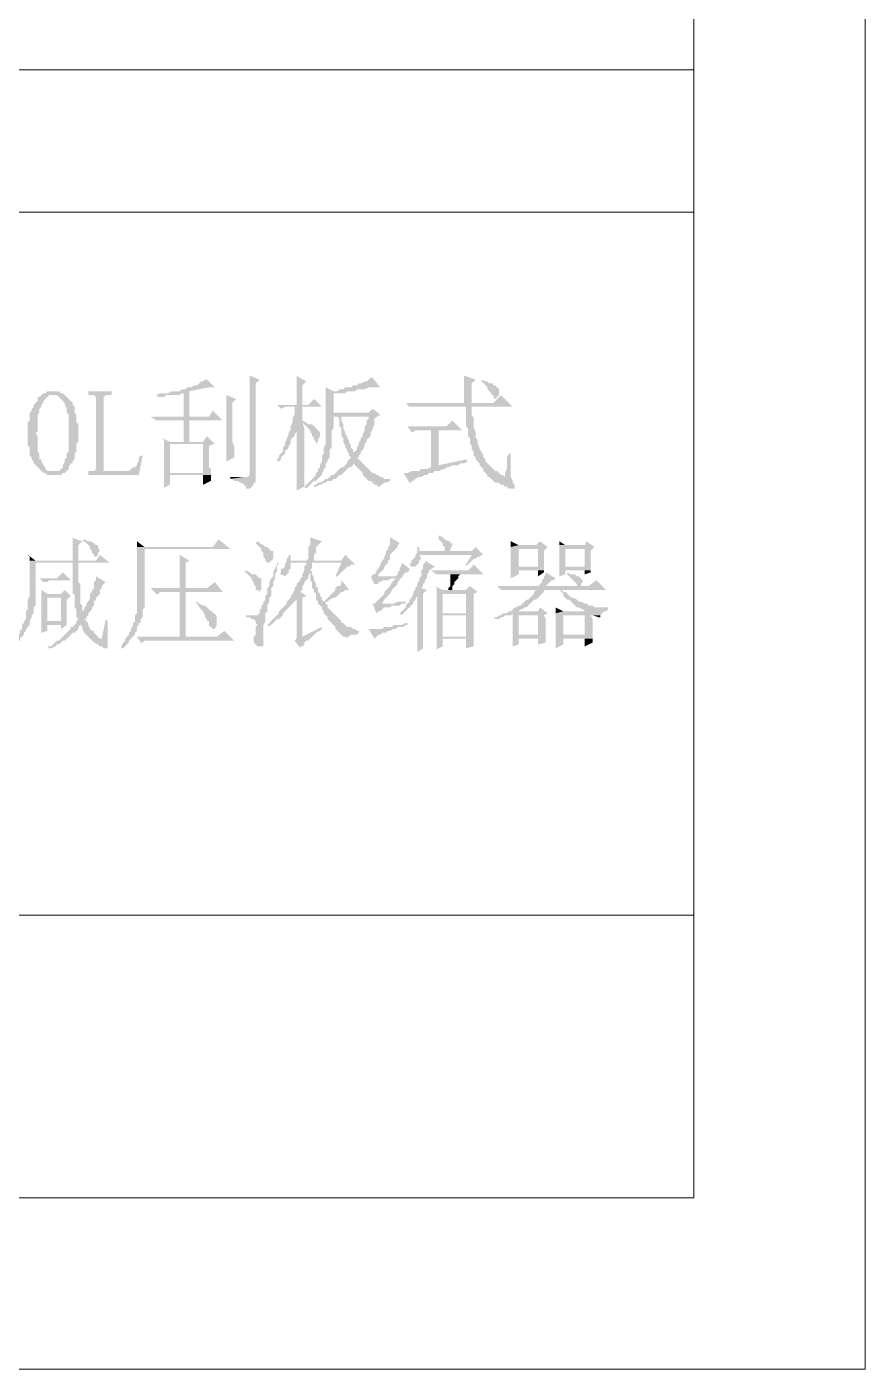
# Model space of a CAD drawing. Header units: millimetres. Extents: x 6 to 291, y 3 to 207.
# Drawn here: x 272.61 to 290.83, y 3.17 to 32.34 of the extents above; entities that cross this region are included whole.
import ezdxf

# ---------------------------------------------------------------- set-up
doc = ezdxf.new("R2010")
doc.units = ezdxf.units.MM

msp = doc.modelspace()

# ---------------------------------------------------------------- hatches: boundary and pattern name
h = msp.add_hatch(color=7)
h.dxf.hatch_style = 2
h.paths.add_polyline_path([(276.521277, 24.680333), (276.478944, 24.680333), (276.43661, 24.638), (276.394277, 24.638), (276.351944, 24.595667), (276.30961, 24.553333), (276.224944, 24.553333), (276.18261, 24.511), (276.097944, 24.511), (276.05561, 24.468667), (275.970944, 24.468667), (275.92861, 24.426333), (275.759277, 24.426333), (275.67461, 24.384), (275.589944, 24.384), (276.013277, 24.384), (276.013277, 23.876), (276.140277, 23.876), (276.140277, 24.426333), (276.56361, 24.511), (276.69061, 24.511)])
h = msp.add_hatch(color=7)
h.dxf.hatch_style = 2
h.paths.add_polyline_path([(277.45261, 24.765), (277.45261, 22.606), (277.410277, 22.563667), (277.32561, 22.563667), (277.029277, 22.521333), (277.07161, 22.521333), (277.113944, 22.479), (277.19861, 22.479), (277.240944, 22.436667), (277.283277, 22.436667), (277.32561, 22.394333), (277.367944, 22.352), (277.367944, 22.309667), (277.45261, 22.309667), (277.494944, 22.352), (277.537277, 22.394333), (277.537277, 22.436667), (277.57961, 22.436667), (277.57961, 24.595667), (277.664277, 24.680333)])
h = msp.add_hatch(color=7)
h.dxf.hatch_style = 2
h.paths.add_polyline_path([(278.46861, 24.765), (278.46861, 24.13), (278.59561, 24.13), (278.59561, 24.553333), (278.680277, 24.638)])
h = msp.add_hatch(color=7)
h.dxf.hatch_style = 2
h.paths.add_polyline_path([(279.10361, 24.511), (279.10361, 23.918333), (279.272944, 23.960667), (279.272944, 24.384), (279.526944, 24.384), (279.569277, 24.426333), (279.272944, 24.426333)])
h = msp.add_hatch(color=7)
h.dxf.hatch_style = 2
h.paths.add_polyline_path([(280.11961, 24.722667), (280.077277, 24.722667), (280.034944, 24.680333), (279.99261, 24.638), (279.950277, 24.638), (279.86561, 24.595667), (279.823277, 24.595667), (279.780944, 24.553333), (279.696277, 24.553333), (279.653944, 24.511), (279.526944, 24.511), (279.48461, 24.468667), (279.399944, 24.468667), (279.35761, 24.426333), (279.272944, 24.426333), (279.73861, 24.426333), (279.780944, 24.468667), (279.950277, 24.468667), (280.034944, 24.511), (280.288944, 24.511)])
h = msp.add_hatch(color=7)
h.dxf.hatch_style = 2
h.paths.add_polyline_path([(282.109277, 24.765), (282.109277, 24.172333), (282.27861, 24.172333), (282.27861, 24.595667), (282.363277, 24.680333)])
h = msp.add_hatch(color=7)
h.dxf.hatch_style = 2
h.paths.add_polyline_path([(282.490277, 24.680333), (282.490277, 24.638), (282.53261, 24.595667), (282.574944, 24.553333), (282.617277, 24.511), (282.617277, 24.468667), (282.65961, 24.426333), (282.701944, 24.384), (282.701944, 24.341667), (282.744277, 24.341667), (282.744277, 24.299333), (282.78661, 24.257), (282.828944, 24.299333), (282.871277, 24.341667), (282.871277, 24.426333), (282.871277, 24.468667), (282.828944, 24.511), (282.78661, 24.553333), (282.744277, 24.553333), (282.744277, 24.595667), (282.65961, 24.595667), (282.617277, 24.638), (282.574944, 24.638)])
h = msp.add_hatch(color=7)
h.dxf.hatch_style = 2
h.paths.add_polyline_path([(272.922944, 24.341667), (272.88061, 24.299333), (272.838277, 24.299333), (272.838277, 24.214667), (272.795944, 24.172333), (272.75361, 24.13), (272.75361, 24.087667), (272.711277, 24.045333), (272.711277, 24.003), (272.668944, 23.960667), (272.668944, 23.791333), (272.62661, 23.749), (272.62661, 23.241), (272.668944, 23.198667), (272.668944, 23.029333), (272.711277, 22.987), (272.711277, 22.944667), (272.75361, 22.902333), (272.75361, 22.86), (272.795944, 22.817667), (272.838277, 22.775333), (272.88061, 22.733), (272.922944, 22.690667), (272.965277, 22.648333), (273.00761, 22.648333), (273.049944, 22.606), (273.346277, 22.606), (273.38861, 22.648333), (273.430944, 22.648333), (273.176944, 22.690667), (273.049944, 22.690667), (273.00761, 22.733), (273.00761, 22.775333), (272.965277, 22.817667), (272.922944, 22.902333), (272.922944, 22.944667), (272.88061, 22.944667), (272.88061, 23.071667), (272.838277, 23.114), (272.838277, 23.452667), (272.795944, 23.537333), (272.838277, 23.537333), (272.838277, 23.918333), (272.88061, 23.960667), (272.88061, 24.045333), (272.922944, 24.087667), (272.922944, 24.13), (272.965277, 24.172333), (272.965277, 24.214667), (273.00761, 24.257), (273.049944, 24.299333), (273.092277, 24.341667), (273.176944, 24.341667)])
h = msp.add_hatch(color=7)
h.dxf.hatch_style = 2
h.paths.add_polyline_path([(273.176944, 24.426333), (273.049944, 24.426333), (273.00761, 24.384), (272.965277, 24.384), (272.922944, 24.341667), (273.26161, 24.341667), (273.303944, 24.299333), (273.346277, 24.257), (273.38861, 24.214667), (273.430944, 24.172333), (273.430944, 24.13), (273.473277, 24.045333), (273.473277, 23.960667), (273.51561, 23.918333), (273.51561, 23.114), (273.473277, 23.071667), (273.473277, 22.987), (273.430944, 22.944667), (273.430944, 22.902333), (273.38861, 22.817667), (273.38861, 22.775333), (273.346277, 22.733), (273.303944, 22.690667), (273.176944, 22.690667), (273.430944, 22.648333), (273.473277, 22.690667), (273.51561, 22.733), (273.51561, 22.775333), (273.557944, 22.86), (273.600277, 22.86), (273.600277, 22.902333), (273.64261, 22.944667), (273.64261, 23.071667), (273.684944, 23.114), (273.684944, 23.283333), (273.727277, 23.325667), (273.727277, 23.537333), (273.727277, 23.706667), (273.684944, 23.749), (273.684944, 23.918333), (273.64261, 23.960667), (273.64261, 24.087667), (273.600277, 24.13), (273.600277, 24.172333), (273.557944, 24.214667), (273.51561, 24.257), (273.473277, 24.299333), (273.430944, 24.341667), (273.38861, 24.384), (273.346277, 24.384), (273.303944, 24.426333), (273.219277, 24.426333)])
h = msp.add_hatch(color=7)
h.dxf.hatch_style = 2
h.paths.add_polyline_path([(274.446944, 24.426333), (273.938944, 24.426333), (273.938944, 24.341667), (274.065944, 24.341667), (274.108277, 24.299333), (274.108277, 22.733), (274.065944, 22.690667), (274.02361, 22.690667), (274.362277, 22.690667), (274.27761, 22.690667), (274.27761, 24.299333), (274.319944, 24.341667), (274.446944, 24.341667)])
h = msp.add_hatch(color=7)
h.dxf.hatch_style = 2
h.paths.add_polyline_path([(275.589944, 24.384), (275.505277, 24.384), (275.42061, 24.341667), (275.462944, 24.299333), (275.589944, 24.299333), (275.632277, 24.341667), (275.92861, 24.341667), (275.970944, 24.384), (276.013277, 24.384)])
h = msp.add_hatch(color=7)
h.dxf.hatch_style = 2
h.paths.add_polyline_path([(276.94461, 24.341667), (276.94461, 23.622), (276.94461, 22.902333), (277.113944, 22.987), (277.113944, 23.241), (277.07161, 23.325667), (277.07161, 24.172333), (277.156277, 24.257)])
h = msp.add_hatch(color=7)
h.dxf.hatch_style = 2
h.paths.add_polyline_path([(278.84961, 24.257), (278.72261, 24.13), (278.045277, 24.13), (278.129944, 24.045333), (278.21461, 24.087667), (279.018944, 24.087667)])
h = msp.add_hatch(color=7)
h.dxf.hatch_style = 2
h.paths.add_polyline_path([(282.91361, 24.341667), (282.744277, 24.172333), (280.839277, 24.172333), (280.923944, 24.087667), (283.16761, 24.087667)])
h = msp.add_hatch(color=7)
h.dxf.hatch_style = 2
h.paths.add_polyline_path([(276.648277, 24.003), (276.56361, 23.876), (275.29361, 23.876), (275.42061, 23.791333), (276.859944, 23.791333)])
h = msp.add_hatch(color=7)
h.dxf.hatch_style = 2
h.paths.add_polyline_path([(278.59561, 24.087667), (278.426277, 24.087667), (278.426277, 23.918333), (278.383944, 23.833667), (278.383944, 23.749), (278.59561, 23.749), (278.637944, 23.706667), (278.680277, 23.664333), (278.72261, 23.622), (278.764944, 23.579667), (278.764944, 23.537333), (278.807277, 23.495), (278.807277, 23.452667), (278.84961, 23.410333), (278.84961, 23.368), (278.891944, 23.325667), (278.891944, 23.283333), (278.934277, 23.325667), (278.934277, 23.368), (278.97661, 23.452667), (278.97661, 23.537333), (278.934277, 23.579667), (278.891944, 23.622), (278.84961, 23.664333), (278.807277, 23.706667), (278.72261, 23.706667), (278.680277, 23.749), (278.59561, 23.791333)])
h = msp.add_hatch(color=7)
h.dxf.hatch_style = 2
h.paths.add_polyline_path([(280.11961, 24.045333), (280.034944, 23.960667), (279.272944, 23.960667), (279.10361, 23.918333), (279.10361, 23.283333), (279.061277, 23.198667), (279.061277, 23.071667), (279.018944, 23.029333), (279.018944, 22.902333), (278.97661, 22.817667), (278.97661, 22.775333), (278.934277, 22.733), (278.934277, 22.690667), (278.891944, 22.648333), (278.891944, 22.606), (278.84961, 22.563667), (278.807277, 22.521333), (278.764944, 22.479), (278.72261, 22.436667), (278.680277, 22.394333), (278.637944, 22.352), (278.680277, 22.309667), (278.72261, 22.352), (278.764944, 22.394333), (278.807277, 22.436667), (278.84961, 22.479), (278.891944, 22.479), (278.934277, 22.521333), (278.97661, 22.563667), (279.018944, 22.606), (279.018944, 22.648333), (279.061277, 22.690667), (279.061277, 22.733), (279.10361, 22.775333), (279.10361, 22.86), (279.145944, 22.902333), (279.145944, 22.944667), (279.188277, 22.987), (279.188277, 23.156333), (279.23061, 23.198667), (279.23061, 23.325667), (279.23061, 23.579667), (279.272944, 23.622), (279.272944, 23.876), (280.034944, 23.876), (280.288944, 23.918333)])
h = msp.add_hatch(color=7)
h.dxf.hatch_style = 2
h.paths.add_polyline_path([(282.27861, 24.087667), (282.109277, 24.087667), (282.15161, 24.087667), (282.15161, 23.664333), (282.193944, 23.622), (282.193944, 23.452667), (282.236277, 23.410333), (282.236277, 23.283333), (282.27861, 23.241), (282.27861, 23.156333), (282.320944, 23.114), (282.320944, 23.029333), (282.363277, 22.987), (282.363277, 22.944667), (282.40561, 22.902333), (282.447944, 22.86), (282.447944, 22.817667), (282.490277, 22.775333), (282.53261, 22.733), (282.53261, 22.690667), (282.574944, 22.648333), (282.617277, 22.606), (282.617277, 22.563667), (282.65961, 22.563667), (282.701944, 22.521333), (282.744277, 22.479), (282.78661, 22.436667), (282.871277, 22.436667), (282.91361, 22.394333), (282.955944, 22.394333), (282.998277, 22.352), (283.04061, 22.352), (283.082944, 22.309667), (283.209944, 22.309667), (283.209944, 22.394333), (283.16761, 22.436667), (283.16761, 22.479), (283.125277, 22.563667), (282.998277, 22.563667), (282.955944, 22.606), (282.91361, 22.606), (282.871277, 22.648333), (282.828944, 22.690667), (282.78661, 22.690667), (282.744277, 22.733), (282.701944, 22.775333), (282.65961, 22.817667), (282.617277, 22.86), (282.574944, 22.902333), (282.574944, 22.944667), (282.53261, 22.987), (282.53261, 23.029333), (282.490277, 23.114), (282.447944, 23.156333), (282.447944, 23.198667), (282.40561, 23.283333), (282.40561, 23.368), (282.363277, 23.410333), (282.363277, 23.537333), (282.320944, 23.622), (282.320944, 23.833667), (282.27861, 23.918333), (282.27861, 24.045333)])
h = msp.add_hatch(color=7)
h.dxf.hatch_style = 2
h.paths.add_polyline_path([(276.140277, 23.791333), (276.013277, 23.791333), (276.013277, 23.325667), (275.716944, 23.325667), (276.140277, 23.325667)])
h = msp.add_hatch(color=7)
h.dxf.hatch_style = 2
h.paths.add_polyline_path([(278.383944, 23.749), (278.34161, 23.664333), (278.34161, 23.622), (278.46861, 23.622), (278.46861, 22.267333), (278.637944, 22.352), (278.637944, 22.394333), (278.637944, 22.436667), (278.637944, 23.622), (278.59561, 23.749)])
h = msp.add_hatch(color=7)
h.dxf.hatch_style = 2
h.paths.add_polyline_path([(280.288944, 23.918333), (280.034944, 23.876), (280.034944, 23.833667), (279.99261, 23.791333), (279.99261, 23.706667), (279.950277, 23.664333), (279.950277, 23.579667), (279.907944, 23.495), (279.907944, 23.452667), (279.86561, 23.410333), (279.86561, 23.368), (279.823277, 23.325667), (279.823277, 23.283333), (279.780944, 23.198667), (279.780944, 23.156333), (279.73861, 23.114), (279.61161, 23.071667), (279.61161, 23.029333), (279.653944, 22.987), (279.61161, 22.944667), (279.569277, 22.902333), (279.569277, 22.86), (279.526944, 22.817667), (279.48461, 22.775333), (279.442277, 22.775333), (279.399944, 22.733), (279.35761, 22.690667), (279.315277, 22.648333), (279.272944, 22.606), (279.23061, 22.606), (279.188277, 22.563667), (279.145944, 22.521333), (279.10361, 22.521333), (279.061277, 22.479), (278.97661, 22.436667), (278.934277, 22.436667), (278.891944, 22.394333), (278.84961, 22.394333), (278.84961, 22.352), (278.891944, 22.352), (278.97661, 22.394333), (279.018944, 22.394333), (279.061277, 22.436667), (279.10361, 22.436667), (279.145944, 22.479), (279.23061, 22.479), (279.272944, 22.521333), (279.315277, 22.521333), (279.35761, 22.563667), (279.399944, 22.606), (279.442277, 22.606), (279.48461, 22.648333), (279.526944, 22.690667), (279.569277, 22.733), (279.61161, 22.775333), (279.653944, 22.775333), (279.696277, 22.817667), (279.696277, 22.86), (279.86561, 22.902333), (279.823277, 22.944667), (279.780944, 22.987), (279.823277, 22.987), (279.823277, 23.029333), (279.86561, 23.071667), (279.86561, 23.114), (279.907944, 23.156333), (279.950277, 23.241), (279.950277, 23.283333), (279.99261, 23.325667), (279.99261, 23.368), (280.034944, 23.410333), (280.077277, 23.452667), (280.077277, 23.537333), (280.11961, 23.579667), (280.11961, 23.622), (280.161944, 23.706667), (280.161944, 23.833667)])
h = msp.add_hatch(color=7)
h.dxf.hatch_style = 2
h.paths.add_polyline_path([(279.442277, 23.876), (279.35761, 23.876), (279.399944, 23.833667), (279.399944, 23.664333), (279.442277, 23.622), (279.442277, 23.452667), (279.48461, 23.410333), (279.48461, 23.325667), (279.526944, 23.241), (279.526944, 23.198667), (279.569277, 23.156333), (279.569277, 23.114), (279.61161, 23.071667), (279.73861, 23.114), (279.696277, 23.114), (279.696277, 23.156333), (279.653944, 23.198667), (279.653944, 23.241), (279.61161, 23.325667), (279.61161, 23.368), (279.569277, 23.410333), (279.569277, 23.452667), (279.526944, 23.495), (279.526944, 23.537333), (279.48461, 23.622), (279.48461, 23.706667), (279.442277, 23.791333), (279.442277, 23.833667)])
h = msp.add_hatch(color=7)
h.dxf.hatch_style = 2
h.paths.add_polyline_path([(281.855277, 23.791333), (281.728277, 23.664333), (280.88161, 23.664333), (280.966277, 23.537333), (281.00861, 23.537333), (281.050944, 23.579667), (282.066944, 23.579667)])
h = msp.add_hatch(color=7)
h.dxf.hatch_style = 2
h.paths.add_polyline_path([(275.54761, 23.410333), (275.589944, 23.368), (275.589944, 23.283333), (276.140277, 23.325667), (275.716944, 23.325667)])
h = msp.add_hatch(color=7)
h.dxf.hatch_style = 2
h.paths.add_polyline_path([(276.521277, 23.452667), (276.43661, 23.325667), (276.140277, 23.325667), (275.589944, 23.283333), (275.589944, 22.86), (275.589944, 22.648333), (275.716944, 22.648333), (275.716944, 23.283333), (276.69061, 23.283333)])
h = msp.add_hatch(color=7)
h.dxf.hatch_style = 2
h.paths.add_polyline_path([(278.34161, 23.622), (278.34161, 23.579667), (278.299277, 23.537333), (278.299277, 23.495), (278.256944, 23.410333), (278.256944, 23.368), (278.21461, 23.325667), (278.21461, 23.241), (278.172277, 23.198667), (278.172277, 23.114), (278.129944, 23.071667), (278.08761, 23.029333), (278.08761, 22.987), (278.045277, 22.944667), (278.045277, 22.902333), (278.08761, 22.902333), (278.129944, 22.944667), (278.129944, 22.987), (278.172277, 23.029333), (278.21461, 23.071667), (278.21461, 23.114), (278.256944, 23.156333), (278.299277, 23.198667), (278.299277, 23.241), (278.34161, 23.283333), (278.34161, 23.368), (278.383944, 23.410333), (278.426277, 23.452667), (278.426277, 23.495), (278.46861, 23.537333), (278.46861, 23.622)])
h = msp.add_hatch(color=7)
h.dxf.hatch_style = 2
h.paths.add_polyline_path([(281.558944, 23.579667), (281.38961, 23.579667), (281.38961, 22.775333), (281.304944, 22.733), (281.177944, 22.733), (281.13561, 22.690667), (280.966277, 22.690667), (280.88161, 22.648333), (280.796944, 22.648333), (280.923944, 22.436667), (280.966277, 22.436667), (280.966277, 22.479), (281.00861, 22.479), (281.050944, 22.521333), (281.13561, 22.563667), (281.177944, 22.563667), (281.26261, 22.606), (281.304944, 22.606), (281.347277, 22.648333), (281.431944, 22.648333), (281.474277, 22.690667), (281.558944, 22.690667), (281.64361, 22.733), (281.685944, 22.733), (281.728277, 22.775333), (281.77061, 22.775333), (281.855277, 22.817667), (281.558944, 22.817667)])
h = msp.add_hatch(color=7)
h.dxf.hatch_style = 2
h.paths.add_polyline_path([(276.69061, 23.283333), (276.43661, 23.283333), (276.43661, 22.648333), (275.589944, 22.648333), (275.589944, 22.352), (275.54761, 22.309667), (275.716944, 22.394333), (275.716944, 22.606), (276.605944, 22.606), (276.605944, 22.733), (276.56361, 22.775333), (276.56361, 23.241)])
h = msp.add_hatch(color=7)
h.dxf.hatch_style = 2
h.paths.add_polyline_path([(283.125277, 23.071667), (283.082944, 23.071667), (283.04061, 22.987), (283.04061, 22.733), (282.998277, 22.648333), (282.998277, 22.563667), (283.125277, 22.563667), (283.125277, 22.987)])
h = msp.add_hatch(color=7)
h.dxf.hatch_style = 2
h.paths.add_polyline_path([(275.081944, 23.029333), (275.03961, 22.987), (275.03961, 22.902333), (274.997277, 22.86), (274.997277, 22.817667), (274.954944, 22.775333), (274.91261, 22.775333), (274.870277, 22.733), (274.827944, 22.690667), (273.938944, 22.690667), (273.938944, 22.606), (275.03961, 22.606), (275.124277, 23.029333)])
h = msp.add_hatch(color=7)
h.dxf.hatch_style = 2
h.paths.add_polyline_path([(279.86561, 22.902333), (279.696277, 22.86), (279.73861, 22.817667), (279.780944, 22.775333), (279.823277, 22.733), (279.86561, 22.690667), (279.907944, 22.648333), (279.907944, 22.606), (279.950277, 22.563667), (279.99261, 22.521333), (280.034944, 22.479), (280.077277, 22.479), (280.11961, 22.436667), (280.161944, 22.394333), (280.204277, 22.394333), (280.24661, 22.352), (280.288944, 22.352), (280.288944, 22.394333), (280.331277, 22.394333), (280.37361, 22.436667), (280.415944, 22.436667), (280.50061, 22.479), (280.50061, 22.521333), (280.37361, 22.521333), (280.331277, 22.563667), (280.288944, 22.563667), (280.24661, 22.606), (280.204277, 22.606), (280.161944, 22.648333), (280.11961, 22.648333), (280.077277, 22.690667), (280.034944, 22.733), (279.99261, 22.775333), (279.950277, 22.817667), (279.907944, 22.86)])
h = msp.add_hatch(color=7)
h.dxf.hatch_style = 2
h.paths.add_polyline_path([(282.15161, 22.944667), (281.558944, 22.817667), (281.982277, 22.817667), (282.02461, 22.86), (282.109277, 22.86), (282.193944, 22.902333)])
h = msp.add_hatch(color=7)
h.dxf.hatch_style = 2
h.paths.add_polyline_path([(276.605944, 22.606), (276.43661, 22.606), (276.43661, 22.394333), (276.605944, 22.479), (276.605944, 22.563667)])
h = msp.add_hatch(color=7)
h.dxf.hatch_style = 2
h.paths.add_polyline_path([(277.029277, 22.563667), (277.029277, 22.521333), (277.32561, 22.563667), (277.156277, 22.563667)])
h = msp.add_hatch(color=7)
h.dxf.hatch_style = 2
h.paths.add_polyline_path([(273.557944, 21.251333), (273.600277, 21.251333), (273.600277, 20.743333), (273.727277, 20.743333), (273.727277, 21.082), (273.811944, 21.166667)])
h = msp.add_hatch(color=7)
h.dxf.hatch_style = 2
h.paths.add_polyline_path([(273.854277, 21.209), (273.811944, 21.166667), (273.854277, 21.166667), (273.89661, 21.124333), (273.938944, 21.082), (273.981277, 21.039667), (273.981277, 20.997333), (274.02361, 20.955), (274.02361, 20.912667), (274.065944, 20.870333), (274.065944, 20.828), (274.108277, 20.828), (274.15061, 20.870333), (274.15061, 20.912667), (274.192944, 20.955), (274.15061, 21.039667), (274.15061, 21.082), (274.108277, 21.082), (274.065944, 21.124333), (273.981277, 21.166667), (273.938944, 21.166667)])
h = msp.add_hatch(color=7)
h.dxf.hatch_style = 2
h.paths.add_polyline_path([(276.775277, 21.209), (276.648277, 21.039667), (274.997277, 21.039667), (274.997277, 19.600333), (274.954944, 19.558), (274.954944, 19.431), (274.91261, 19.388667), (274.91261, 19.346333), (274.870277, 19.261667), (274.870277, 19.219333), (274.827944, 19.177), (274.827944, 19.134667), (274.78561, 19.092333), (274.743277, 19.05), (274.743277, 19.007667), (274.700944, 18.965333), (274.65861, 18.880667), (274.65861, 18.838333), (274.700944, 18.838333), (274.743277, 18.880667), (274.78561, 18.923), (274.827944, 18.965333), (274.827944, 19.007667), (274.870277, 19.05), (274.91261, 19.092333), (274.954944, 19.134667), (274.954944, 19.177), (274.997277, 19.219333), (274.997277, 19.304), (275.03961, 19.346333), (275.03961, 19.388667), (275.081944, 19.388667), (275.081944, 19.473333), (275.124277, 19.515667), (275.124277, 19.685), (275.16661, 19.727333), (275.16661, 20.997333), (277.029277, 20.997333)])
h = msp.add_hatch(color=7)
h.dxf.hatch_style = 2
h.paths.add_polyline_path([(274.997277, 21.166667), (274.997277, 21.039667), (275.16661, 21.039667)])
h = msp.add_hatch(color=7)
h.dxf.hatch_style = 2
h.paths.add_polyline_path([(277.621944, 21.166667), (277.57961, 21.124333), (277.621944, 21.082), (277.664277, 21.039667), (277.70661, 20.997333), (277.70661, 20.955), (277.748944, 20.912667), (277.748944, 20.828), (277.791277, 20.785667), (277.791277, 20.743333), (277.83361, 20.701), (277.875944, 20.701), (277.918277, 20.743333), (277.96061, 20.785667), (277.96061, 20.955), (277.918277, 20.955), (277.875944, 20.997333), (277.83361, 21.039667), (277.791277, 21.039667), (277.748944, 21.082), (277.664277, 21.124333)])
h = msp.add_hatch(color=7)
h.dxf.hatch_style = 2
h.paths.add_polyline_path([(278.764944, 21.251333), (278.764944, 21.082), (278.72261, 21.039667), (278.72261, 20.785667), (278.680277, 20.743333), (278.34161, 20.743333), (278.84961, 20.743333), (278.84961, 20.870333), (278.891944, 20.912667), (278.891944, 21.039667), (278.934277, 21.082), (279.018944, 21.166667)])
h = msp.add_hatch(color=7)
h.dxf.hatch_style = 2
h.paths.add_polyline_path([(280.50061, 21.251333), (280.50061, 21.082), (280.458277, 21.039667), (280.458277, 20.997333), (280.415944, 20.955), (280.415944, 20.912667), (280.37361, 20.828), (280.37361, 20.785667), (280.331277, 20.743333), (280.288944, 20.658667), (280.24661, 20.574), (280.204277, 20.531667), (280.204277, 20.489333), (280.161944, 20.447), (280.11961, 20.447), (280.11961, 20.404667), (280.077277, 20.404667), (280.161944, 20.235333), (280.24661, 20.235333), (280.24661, 20.277667), (280.288944, 20.277667), (280.331277, 20.32), (280.458277, 20.32), (280.542944, 20.362333), (280.75461, 20.362333), (280.24661, 20.404667), (280.24661, 20.447), (280.288944, 20.489333), (280.331277, 20.531667), (280.37361, 20.574), (280.37361, 20.616333), (280.415944, 20.658667), (280.458277, 20.701), (280.458277, 20.743333), (280.50061, 20.785667), (280.50061, 20.870333), (280.542944, 20.912667), (280.585277, 20.955), (280.62761, 20.997333), (280.669944, 21.039667), (280.669944, 21.082), (280.712277, 21.124333)])
h = msp.add_hatch(color=7)
h.dxf.hatch_style = 2
h.paths.add_polyline_path([(282.363277, 21.039667), (282.27861, 20.955), (281.77061, 20.955), (281.093277, 20.912667), (282.27861, 20.870333), (282.15161, 20.658667), (282.15161, 20.616333), (282.193944, 20.658667), (282.236277, 20.701), (282.27861, 20.743333), (282.320944, 20.785667), (282.363277, 20.785667), (282.40561, 20.828), (282.447944, 20.828), (282.490277, 20.870333), (282.53261, 20.870333)])
h = msp.add_hatch(color=7)
h.dxf.hatch_style = 2
h.paths.add_polyline_path([(281.13561, 21.039667), (281.093277, 21.039667), (281.093277, 20.912667), (281.77061, 20.955), (281.13561, 20.955)])
h = msp.add_hatch(color=7)
h.dxf.hatch_style = 2
h.paths.add_polyline_path([(281.558944, 21.293667), (281.558944, 21.209), (281.601277, 21.166667), (281.64361, 21.124333), (281.64361, 21.082), (281.685944, 21.039667), (281.685944, 20.955), (281.13561, 20.955), (281.812944, 20.955), (281.812944, 20.997333), (281.855277, 21.082), (281.855277, 21.124333), (281.812944, 21.124333), (281.812944, 21.166667), (281.77061, 21.166667), (281.685944, 21.209), (281.64361, 21.251333)])
h = msp.add_hatch(color=7)
h.dxf.hatch_style = 2
h.paths.add_polyline_path([(283.760277, 21.166667), (283.67561, 21.082), (283.29461, 21.082), (283.125277, 21.039667), (283.125277, 20.362333), (283.29461, 20.447), (283.29461, 20.531667), (283.844944, 20.531667), (283.844944, 20.574), (283.29461, 20.616333), (283.29461, 20.997333), (283.717944, 20.997333), (283.92961, 21.039667)])
h = msp.add_hatch(color=7)
h.dxf.hatch_style = 2
h.paths.add_polyline_path([(283.125277, 21.166667), (283.125277, 21.039667), (283.29461, 21.082)])
h = msp.add_hatch(color=7)
h.dxf.hatch_style = 2
h.paths.add_polyline_path([(283.92961, 21.039667), (283.717944, 20.997333), (283.717944, 20.616333), (283.29461, 20.616333), (283.844944, 20.574), (283.844944, 20.955)])
h = msp.add_hatch(color=7)
h.dxf.hatch_style = 2
h.paths.add_polyline_path([(284.776277, 21.166667), (284.733944, 21.082), (284.18361, 21.082), (284.18361, 20.997333), (284.733944, 20.997333), (284.733944, 20.616333), (284.31061, 20.616333), (284.860944, 20.574), (284.860944, 20.955), (284.94561, 21.039667)])
h = msp.add_hatch(color=7)
h.dxf.hatch_style = 2
h.paths.add_polyline_path([(284.18361, 21.166667), (284.18361, 21.082), (284.31061, 21.082)])
h = msp.add_hatch(color=7)
h.dxf.hatch_style = 2
h.paths.add_polyline_path([(274.192944, 20.870333), (274.108277, 20.743333), (272.668944, 20.743333), (272.668944, 19.981333), (272.62661, 19.896667), (272.62661, 19.685), (272.584277, 19.642667), (272.584277, 19.473333), (272.541944, 19.431), (272.541944, 19.388667), (272.49961, 19.346333), (272.49961, 19.261667), (272.457277, 19.219333), (272.457277, 19.177), (272.414944, 19.134667), (272.37261, 19.092333), (272.37261, 19.05), (272.330277, 19.007667), (272.287944, 18.965333), (272.24561, 18.923), (272.24561, 18.880667), (272.203277, 18.838333), (272.203277, 18.796), (272.24561, 18.796), (272.287944, 18.838333), (272.330277, 18.880667), (272.37261, 18.923), (272.414944, 18.965333), (272.457277, 19.007667), (272.457277, 19.05), (272.49961, 19.092333), (272.541944, 19.134667), (272.541944, 19.177), (272.584277, 19.219333), (272.584277, 19.261667), (272.62661, 19.304), (272.668944, 19.346333), (272.668944, 19.431), (272.711277, 19.515667), (272.711277, 19.558), (272.75361, 19.600333), (272.75361, 19.727333), (272.795944, 19.769667), (272.795944, 20.701), (274.40461, 20.701)])
h = msp.add_hatch(color=7)
h.dxf.hatch_style = 2
h.paths.add_polyline_path([(272.62661, 20.870333), (272.668944, 20.828), (272.668944, 20.743333), (272.795944, 20.743333)])
h = msp.add_hatch(color=7)
h.dxf.hatch_style = 2
h.paths.add_polyline_path([(275.92861, 20.870333), (275.92861, 20.150667), (276.05561, 20.150667), (276.05561, 20.701), (276.140277, 20.743333)])
h = msp.add_hatch(color=7)
h.dxf.hatch_style = 2
h.paths.add_polyline_path([(278.256944, 20.743333), (278.21461, 20.658667), (278.21461, 20.616333), (278.172277, 20.574), (278.129944, 20.574), (278.129944, 20.489333), (278.08761, 20.447), (278.129944, 20.447), (278.21461, 20.404667), (278.256944, 20.447), (278.299277, 20.489333), (278.299277, 20.531667), (278.34161, 20.574), (278.34161, 20.701), (278.680277, 20.701)])
h = msp.add_hatch(color=7)
h.dxf.hatch_style = 2
h.paths.add_polyline_path([(279.526944, 20.870333), (279.442277, 20.743333), (278.256944, 20.743333), (278.680277, 20.701), (279.442277, 20.701), (279.315277, 20.404667), (279.35761, 20.404667), (279.399944, 20.447), (279.442277, 20.489333), (279.48461, 20.531667), (279.526944, 20.574), (279.569277, 20.616333), (279.61161, 20.616333), (279.653944, 20.658667), (279.73861, 20.658667)])
h = msp.add_hatch(color=7)
h.dxf.hatch_style = 2
h.paths.add_polyline_path([(278.34161, 20.870333), (278.299277, 20.870333), (278.299277, 20.828), (278.256944, 20.785667), (278.256944, 20.743333), (278.84961, 20.743333), (278.34161, 20.743333)])
h = msp.add_hatch(color=7)
h.dxf.hatch_style = 2
h.paths.add_polyline_path([(281.093277, 20.912667), (281.050944, 20.870333), (281.050944, 20.828), (281.00861, 20.785667), (280.966277, 20.743333), (280.966277, 20.701), (280.923944, 20.658667), (280.966277, 20.616333), (281.050944, 20.616333), (281.093277, 20.658667), (281.13561, 20.701), (281.13561, 20.743333), (281.177944, 20.785667), (281.13561, 20.870333), (282.27861, 20.870333)])
h = msp.add_hatch(color=7)
h.dxf.hatch_style = 2
h.paths.add_polyline_path([(281.26261, 20.743333), (281.26261, 20.701), (281.220277, 20.658667), (281.220277, 20.574), (281.177944, 20.531667), (281.177944, 20.404667), (281.13561, 20.362333), (281.13561, 20.32), (281.093277, 20.235333), (281.093277, 20.193), (281.050944, 20.150667), (281.050944, 20.108333), (281.00861, 20.066), (281.00861, 20.023667), (281.093277, 19.981333), (281.093277, 19.134667), (281.093277, 18.753667), (281.220277, 18.838333), (281.220277, 20.023667), (281.304944, 20.108333), (281.177944, 20.150667), (281.220277, 20.193), (281.220277, 20.235333), (281.26261, 20.277667), (281.26261, 20.32), (281.304944, 20.362333), (281.304944, 20.447), (281.347277, 20.489333), (281.347277, 20.531667), (281.474277, 20.616333)])
h = msp.add_hatch(color=7)
h.dxf.hatch_style = 2
h.paths.add_polyline_path([(284.18361, 20.997333), (284.18361, 20.785667), (284.18361, 20.404667), (284.31061, 20.447), (284.31061, 20.531667), (284.860944, 20.531667), (284.860944, 20.574), (284.31061, 20.616333), (284.31061, 20.997333), (284.733944, 20.997333)])
h = msp.add_hatch(color=7)
h.dxf.hatch_style = 2
h.paths.add_polyline_path([(273.38861, 20.489333), (273.26161, 20.362333), (272.88061, 20.362333), (272.965277, 20.277667), (273.049944, 20.277667), (273.092277, 20.32), (273.557944, 20.32)])
h = msp.add_hatch(color=7)
h.dxf.hatch_style = 2
h.paths.add_polyline_path([(273.727277, 20.701), (273.600277, 20.701), (273.600277, 20.023667), (273.64261, 20.023667), (273.64261, 19.727333), (273.684944, 19.685), (273.684944, 19.642667), (273.811944, 19.642667), (273.811944, 19.769667), (273.76961, 19.812), (273.76961, 20.235333), (273.727277, 20.277667), (273.727277, 20.616333)])
h = msp.add_hatch(color=7)
h.dxf.hatch_style = 2
h.paths.add_polyline_path([(277.367944, 20.531667), (277.32561, 20.489333), (277.367944, 20.489333), (277.410277, 20.447), (277.45261, 20.404667), (277.494944, 20.362333), (277.494944, 20.32), (277.537277, 20.277667), (277.537277, 20.235333), (277.57961, 20.193), (277.57961, 20.108333), (277.621944, 20.108333), (277.664277, 20.066), (277.664277, 20.108333), (277.70661, 20.108333), (277.70661, 20.277667), (277.70661, 20.362333), (277.664277, 20.362333), (277.621944, 20.404667), (277.57961, 20.447), (277.494944, 20.447), (277.45261, 20.489333)])
h = msp.add_hatch(color=7)
h.dxf.hatch_style = 2
h.paths.add_polyline_path([(278.045277, 20.701), (278.045277, 20.658667), (278.002944, 20.574), (277.96061, 20.489333), (277.96061, 20.404667), (277.918277, 20.362333), (277.875944, 20.277667), (277.875944, 20.193), (277.83361, 20.150667), (277.83361, 20.023667), (277.791277, 19.981333), (277.791277, 19.896667), (277.748944, 19.854333), (277.748944, 19.812), (277.70661, 19.769667), (277.70661, 19.727333), (277.70661, 19.685), (277.664277, 19.685), (277.664277, 19.600333), (277.621944, 19.558), (277.537277, 19.558), (277.791277, 19.558), (277.791277, 19.600333), (277.83361, 19.642667), (277.83361, 19.685), (277.83361, 19.769667), (277.875944, 19.854333), (277.875944, 19.939), (277.918277, 19.981333), (277.918277, 20.150667), (277.96061, 20.193), (277.96061, 20.277667), (278.002944, 20.362333), (278.002944, 20.447), (278.045277, 20.531667), (278.045277, 20.616333), (278.08761, 20.701)])
h = msp.add_hatch(color=7)
h.dxf.hatch_style = 2
h.paths.add_polyline_path([(278.680277, 20.701), (278.680277, 20.658667), (278.637944, 20.616333), (278.637944, 20.531667), (278.59561, 20.447), (278.59561, 20.404667), (278.553277, 20.362333), (278.553277, 20.32), (278.510944, 20.277667), (278.46861, 20.235333), (278.46861, 20.193), (278.426277, 20.150667), (278.426277, 20.108333), (278.383944, 20.023667), (278.34161, 19.981333), (278.34161, 19.939), (278.299277, 19.896667), (278.46861, 19.896667), (278.46861, 19.05), (278.426277, 19.007667), (278.553277, 18.838333), (278.553277, 18.880667), (278.59561, 18.880667), (278.637944, 18.923), (278.637944, 18.965333), (278.680277, 19.007667), (278.72261, 19.007667), (278.764944, 19.05), (278.59561, 19.092333), (278.59561, 19.939), (278.680277, 19.981333), (278.553277, 20.066), (278.59561, 20.108333), (278.59561, 20.193), (278.637944, 20.235333), (278.637944, 20.277667), (278.680277, 20.32), (278.72261, 20.362333), (278.72261, 20.404667), (278.764944, 20.489333), (278.807277, 20.489333), (278.764944, 20.574), (278.807277, 20.574), (278.807277, 20.701), (279.442277, 20.701)])
h = msp.add_hatch(color=7)
h.dxf.hatch_style = 2
h.paths.add_polyline_path([(278.807277, 20.489333), (278.764944, 20.489333), (278.764944, 20.32), (278.807277, 20.277667), (278.807277, 20.150667), (278.84961, 20.108333), (278.84961, 20.066), (278.891944, 20.023667), (278.891944, 19.896667), (278.934277, 19.854333), (278.934277, 19.812), (278.97661, 19.769667), (279.018944, 19.727333), (279.018944, 19.685), (279.061277, 19.642667), (279.061277, 19.600333), (279.10361, 19.558), (279.145944, 19.515667), (279.145944, 19.473333), (279.188277, 19.431), (279.23061, 19.388667), (279.272944, 19.346333), (279.315277, 19.304), (279.315277, 19.261667), (279.35761, 19.219333), (279.399944, 19.177), (279.442277, 19.134667), (279.48461, 19.092333), (279.526944, 19.092333), (279.569277, 19.05), (279.569277, 19.092333), (279.61161, 19.092333), (279.653944, 19.134667), (279.780944, 19.134667), (279.823277, 19.177), (279.823277, 19.219333), (279.780944, 19.219333), (279.73861, 19.261667), (279.696277, 19.261667), (279.653944, 19.304), (279.569277, 19.304), (279.526944, 19.346333), (279.48461, 19.388667), (279.442277, 19.388667), (279.442277, 19.431), (279.399944, 19.473333), (279.35761, 19.515667), (279.315277, 19.558), (279.272944, 19.600333), (279.23061, 19.642667), (279.188277, 19.685), (279.145944, 19.727333), (279.145944, 19.769667), (279.10361, 19.812), (279.10361, 19.854333), (279.145944, 19.854333), (279.061277, 19.854333), (279.018944, 19.896667), (279.018944, 19.939), (278.97661, 19.981333), (278.97661, 20.023667), (278.934277, 20.066), (278.934277, 20.150667), (278.891944, 20.193), (278.891944, 20.235333), (278.84961, 20.32), (278.84961, 20.362333), (278.807277, 20.447)])
h = msp.add_hatch(color=7)
h.dxf.hatch_style = 2
h.paths.add_polyline_path([(280.75461, 20.701), (280.75461, 20.658667), (280.712277, 20.574), (280.712277, 20.531667), (280.669944, 20.489333), (280.669944, 20.447), (280.62761, 20.404667), (280.24661, 20.404667), (280.75461, 20.362333), (280.796944, 20.447), (280.839277, 20.489333), (280.88161, 20.489333), (280.923944, 20.531667), (280.923944, 20.574)])
h = msp.add_hatch(color=7)
h.dxf.hatch_style = 2
h.paths.add_polyline_path([(282.320944, 20.658667), (282.193944, 20.531667), (281.38961, 20.531667), (281.51661, 20.447), (282.53261, 20.447)])
h = msp.add_hatch(color=7)
h.dxf.hatch_style = 2
h.paths.add_polyline_path([(282.02461, 20.447), (281.812944, 20.447), (281.812944, 20.193), (281.77061, 20.150667), (281.77061, 20.108333), (281.855277, 20.108333), (281.855277, 20.193), (281.89761, 20.235333), (281.89761, 20.277667), (281.939944, 20.32), (281.982277, 20.362333), (281.982277, 20.404667)])
h = msp.add_hatch(color=7)
h.dxf.hatch_style = 2
h.paths.add_polyline_path([(283.844944, 20.531667), (283.717944, 20.531667), (283.717944, 20.404667), (283.844944, 20.489333)])
h = msp.add_hatch(color=7)
h.dxf.hatch_style = 2
h.paths.add_polyline_path([(284.352944, 20.489333), (284.352944, 20.447), (284.395277, 20.404667), (284.43761, 20.362333), (284.479944, 20.32), (284.522277, 20.277667), (284.56461, 20.235333), (284.56461, 20.193), (283.717944, 20.193), (284.649277, 20.193), (284.649277, 20.235333), (284.69161, 20.277667), (284.69161, 20.32), (284.649277, 20.362333), (284.606944, 20.404667), (284.56461, 20.404667), (284.522277, 20.447), (284.43761, 20.447)])
h = msp.add_hatch(color=7)
h.dxf.hatch_style = 2
h.paths.add_polyline_path([(283.887277, 20.489333), (283.887277, 20.447), (283.844944, 20.404667), (283.844944, 20.362333), (283.80261, 20.32), (283.80261, 20.277667), (283.760277, 20.235333), (283.717944, 20.193), (283.887277, 20.193), (283.92961, 20.235333), (283.971944, 20.277667), (284.014277, 20.32), (284.05661, 20.32), (284.098944, 20.362333)])
h = msp.add_hatch(color=7)
h.dxf.hatch_style = 2
h.paths.add_polyline_path([(284.860944, 20.531667), (284.733944, 20.531667), (284.733944, 20.447), (284.860944, 20.489333)])
h = msp.add_hatch(color=7)
h.dxf.hatch_style = 2
h.paths.add_polyline_path([(274.108277, 20.404667), (274.108277, 20.32), (274.065944, 20.277667), (274.065944, 20.150667), (274.02361, 20.108333), (274.02361, 20.066), (273.981277, 20.023667), (273.981277, 19.939), (273.938944, 19.854333), (273.89661, 19.812), (273.89661, 19.769667), (273.854277, 19.727333), (273.854277, 19.685), (273.811944, 19.642667), (273.684944, 19.642667), (273.684944, 19.515667), (273.727277, 19.473333), (273.684944, 19.431), (273.684944, 19.388667), (273.64261, 19.346333), (273.76961, 19.346333), (273.811944, 19.304), (273.811944, 19.261667), (273.854277, 19.177), (273.89661, 19.134667), (273.938944, 19.092333), (273.981277, 19.05), (274.235277, 19.05), (274.192944, 19.05), (274.15061, 19.092333), (274.108277, 19.134667), (274.065944, 19.177), (274.065944, 19.219333), (274.02361, 19.219333), (273.981277, 19.261667), (273.938944, 19.346333), (273.938944, 19.388667), (273.89661, 19.431), (273.854277, 19.473333), (273.89661, 19.473333), (273.89661, 19.515667), (273.938944, 19.558), (273.938944, 19.600333), (273.981277, 19.642667), (274.02361, 19.685), (274.02361, 19.727333), (274.065944, 19.769667), (274.065944, 19.854333), (274.108277, 19.896667), (274.108277, 19.939), (274.15061, 19.981333), (274.192944, 20.023667), (274.192944, 20.108333), (274.235277, 20.150667), (274.235277, 20.193), (274.319944, 20.277667)])
h = msp.add_hatch(color=7)
h.dxf.hatch_style = 2
h.paths.add_polyline_path([(276.69061, 20.277667), (276.521277, 20.150667), (275.29361, 20.150667), (275.42061, 20.023667), (275.462944, 20.023667), (275.505277, 20.066), (276.859944, 20.066)])
h = msp.add_hatch(color=7)
h.dxf.hatch_style = 2
h.paths.add_polyline_path([(279.442277, 20.32), (279.442277, 20.235333), (279.399944, 20.193), (279.35761, 20.193), (279.315277, 20.150667), (279.315277, 20.108333), (279.272944, 20.066), (279.23061, 20.023667), (279.188277, 19.981333), (279.10361, 19.896667), (279.061277, 19.854333), (279.145944, 19.854333), (279.188277, 19.896667), (279.272944, 19.939), (279.315277, 19.939), (279.35761, 19.981333), (279.399944, 20.023667), (279.442277, 20.066), (279.48461, 20.066), (279.526944, 20.108333), (279.61161, 20.108333)])
h = msp.add_hatch(color=7)
h.dxf.hatch_style = 2
h.paths.add_polyline_path([(280.75461, 20.362333), (280.62761, 20.362333), (280.585277, 20.32), (280.542944, 20.277667), (280.50061, 20.193), (280.458277, 20.150667), (280.415944, 20.108333), (280.37361, 20.066), (280.37361, 20.023667), (280.331277, 19.981333), (280.288944, 19.939), (280.24661, 19.896667), (280.204277, 19.854333), (280.161944, 19.812), (280.11961, 19.812), (280.204277, 19.600333), (280.24661, 19.642667), (280.288944, 19.642667), (280.331277, 19.685), (280.37361, 19.727333), (280.50061, 19.727333), (280.542944, 19.769667), (280.712277, 19.769667), (280.75461, 19.812), (280.331277, 19.812), (280.37361, 19.896667), (280.415944, 19.939), (280.458277, 19.981333), (280.50061, 20.023667), (280.542944, 20.108333), (280.585277, 20.150667), (280.62761, 20.193), (280.669944, 20.235333), (280.669944, 20.277667), (280.712277, 20.32), (280.712277, 20.362333)])
h = msp.add_hatch(color=7)
h.dxf.hatch_style = 2
h.paths.add_polyline_path([(281.474277, 20.193), (281.51661, 20.150667), (281.51661, 20.066), (282.15161, 20.023667), (282.15161, 19.600333), (281.64361, 19.600333), (281.51661, 19.558), (282.15161, 19.558), (282.15161, 19.092333), (281.64361, 19.092333), (282.320944, 19.092333), (282.320944, 20.023667), (282.40561, 20.066), (281.64361, 20.108333)])
h = msp.add_hatch(color=7)
h.dxf.hatch_style = 2
h.paths.add_polyline_path([(282.236277, 20.193), (282.15161, 20.108333), (281.64361, 20.108333), (282.40561, 20.066)])
h = msp.add_hatch(color=7)
h.dxf.hatch_style = 2
h.paths.add_polyline_path([(284.987944, 20.32), (284.81861, 20.193), (282.828944, 20.193), (282.91361, 20.108333), (285.19961, 20.108333)])
h = msp.add_hatch(color=7)
h.dxf.hatch_style = 2
h.paths.add_polyline_path([(272.922944, 20.108333), (272.922944, 19.939), (273.346277, 19.939), (273.346277, 19.431), (273.049944, 19.431), (273.473277, 19.388667), (273.473277, 19.896667), (273.557944, 19.981333), (273.049944, 20.023667)])
h = msp.add_hatch(color=7)
h.dxf.hatch_style = 2
h.paths.add_polyline_path([(272.922944, 19.939), (272.922944, 19.388667), (273.346277, 19.346333), (273.346277, 19.261667), (273.473277, 19.346333), (273.473277, 19.388667), (273.049944, 19.431), (273.049944, 19.939), (273.346277, 19.939)])
h = msp.add_hatch(color=7)
h.dxf.hatch_style = 2
h.paths.add_polyline_path([(273.430944, 20.108333), (273.346277, 20.023667), (273.049944, 20.023667), (273.557944, 19.981333)])
h = msp.add_hatch(color=7)
h.dxf.hatch_style = 2
h.paths.add_polyline_path([(276.05561, 19.092333), (276.05561, 20.066), (275.92861, 20.066), (275.92861, 19.092333)])
h = msp.add_hatch(color=7)
h.dxf.hatch_style = 2
h.paths.add_polyline_path([(276.30961, 19.854333), (276.267277, 19.854333), (276.30961, 19.812), (276.351944, 19.727333), (276.394277, 19.685), (276.43661, 19.642667), (276.478944, 19.558), (276.478944, 19.515667), (276.521277, 19.473333), (276.521277, 19.431), (276.56361, 19.431), (276.56361, 19.346333), (276.605944, 19.304), (276.648277, 19.261667), (276.69061, 19.261667), (276.732944, 19.346333), (276.732944, 19.515667), (276.69061, 19.600333), (276.648277, 19.600333), (276.648277, 19.642667), (276.605944, 19.642667), (276.56361, 19.685), (276.521277, 19.727333), (276.478944, 19.769667), (276.43661, 19.769667), (276.351944, 19.812)])
h = msp.add_hatch(color=7)
h.dxf.hatch_style = 2
h.paths.add_polyline_path([(278.299277, 19.896667), (278.256944, 19.854333), (278.256944, 19.812), (278.21461, 19.769667), (278.172277, 19.727333), (278.129944, 19.685), (278.08761, 19.642667), (278.08761, 19.600333), (278.045277, 19.558), (278.002944, 19.515667), (277.96061, 19.473333), (277.918277, 19.431), (277.875944, 19.388667), (277.83361, 19.346333), (277.875944, 19.304), (277.875944, 19.346333), (277.918277, 19.346333), (277.96061, 19.388667), (278.002944, 19.431), (278.045277, 19.473333), (278.08761, 19.473333), (278.129944, 19.515667), (278.172277, 19.558), (278.172277, 19.600333), (278.21461, 19.642667), (278.256944, 19.685), (278.299277, 19.727333), (278.34161, 19.769667), (278.383944, 19.812), (278.426277, 19.854333), (278.46861, 19.896667)])
h = msp.add_hatch(color=7)
h.dxf.hatch_style = 2
h.paths.add_polyline_path([(280.839277, 19.854333), (280.669944, 19.854333), (280.585277, 19.812), (280.331277, 19.812), (280.839277, 19.812)])
h = msp.add_hatch(color=7)
h.dxf.hatch_style = 2
h.paths.add_polyline_path([(281.00861, 20.023667), (280.966277, 19.939), (280.923944, 19.896667), (280.923944, 19.854333), (280.88161, 19.812), (280.839277, 19.769667), (280.839277, 19.727333), (280.796944, 19.685), (280.75461, 19.642667), (280.712277, 19.600333), (280.75461, 19.558), (280.796944, 19.600333), (280.839277, 19.642667), (280.88161, 19.685), (280.923944, 19.727333), (280.966277, 19.769667), (281.00861, 19.812), (281.00861, 19.854333), (281.050944, 19.896667), (281.093277, 19.981333)])
h = msp.add_hatch(color=7)
h.dxf.hatch_style = 2
h.paths.add_polyline_path([(281.51661, 20.066), (281.51661, 19.558), (281.64361, 19.600333), (281.64361, 20.023667), (282.15161, 20.023667)])
h = msp.add_hatch(color=7)
h.dxf.hatch_style = 2
h.paths.add_polyline_path([(283.844944, 20.108333), (283.67561, 20.108333), (283.633277, 20.066), (283.633277, 20.023667), (283.590944, 19.981333), (283.54861, 19.939), (283.506277, 19.896667), (283.463944, 19.896667), (283.42161, 19.854333), (283.379277, 19.812), (283.336944, 19.769667), (283.29461, 19.769667), (283.252277, 19.727333), (283.209944, 19.727333), (283.16761, 19.685), (283.125277, 19.642667), (283.082944, 19.642667), (283.04061, 19.600333), (283.252277, 19.642667), (283.29461, 19.642667), (283.336944, 19.685), (283.379277, 19.685), (283.42161, 19.727333), (283.463944, 19.727333), (283.506277, 19.769667), (283.54861, 19.812), (283.590944, 19.854333), (283.633277, 19.896667), (283.67561, 19.896667), (283.717944, 19.939), (283.760277, 19.981333), (283.80261, 20.023667), (283.844944, 20.066)])
h = msp.add_hatch(color=7)
h.dxf.hatch_style = 2
h.paths.add_polyline_path([(284.225944, 20.108333), (284.18361, 20.108333), (284.225944, 20.066), (284.268277, 20.023667), (284.268277, 19.981333), (284.31061, 19.939), (284.352944, 19.896667), (284.395277, 19.896667), (284.43761, 19.854333), (284.479944, 19.812), (284.522277, 19.769667), (284.56461, 19.727333), (284.606944, 19.727333), (284.69161, 19.685), (284.733944, 19.642667), (284.268277, 19.642667), (284.098944, 19.600333), (284.098944, 19.304), (284.098944, 19.134667), (284.268277, 19.134667), (284.268277, 19.558), (285.07261, 19.558), (285.114944, 19.600333), (285.157277, 19.642667), (285.19961, 19.642667), (285.241944, 19.685), (285.241944, 19.727333), (284.94561, 19.727333), (284.903277, 19.769667), (284.81861, 19.769667), (284.776277, 19.812), (284.733944, 19.812), (284.649277, 19.854333), (284.606944, 19.854333), (284.56461, 19.896667), (284.479944, 19.939), (284.43761, 19.939), (284.395277, 19.981333), (284.352944, 20.023667), (284.31061, 20.066), (284.268277, 20.066)])
h = msp.add_hatch(color=7)
h.dxf.hatch_style = 2
h.paths.add_polyline_path([(277.367944, 19.558), (277.367944, 19.515667), (277.45261, 19.515667), (277.494944, 19.473333), (277.537277, 19.473333), (277.57961, 19.431), (277.57961, 19.388667), (277.621944, 19.346333), (277.57961, 19.304), (277.57961, 19.134667), (277.537277, 19.092333), (277.537277, 18.965333), (277.57961, 18.923), (277.621944, 18.880667), (277.748944, 18.880667), (277.748944, 18.923), (277.748944, 19.177), (277.748944, 19.346333), (277.791277, 19.431), (277.791277, 19.515667), (277.791277, 19.558), (277.45261, 19.558)])
h = msp.add_hatch(color=7)
h.dxf.hatch_style = 2
h.paths.add_polyline_path([(281.51661, 19.558), (281.51661, 19.05), (282.15161, 19.05), (282.15161, 18.838333), (282.320944, 18.880667), (282.320944, 19.092333), (281.64361, 19.092333), (281.64361, 19.558), (282.15161, 19.558)])
h = msp.add_hatch(color=7)
h.dxf.hatch_style = 2
h.paths.add_polyline_path([(282.955944, 19.600333), (282.91361, 19.558), (282.871277, 19.558), (282.828944, 19.515667), (282.744277, 19.515667), (282.78661, 19.473333), (282.871277, 19.473333), (282.91361, 19.515667), (282.955944, 19.515667), (282.998277, 19.558), (283.125277, 19.558), (283.16761, 19.600333)])
h = msp.add_hatch(color=7)
h.dxf.hatch_style = 2
h.paths.add_polyline_path([(283.760277, 19.727333), (283.717944, 19.642667), (283.252277, 19.642667), (283.04061, 19.600333), (282.955944, 19.600333), (283.16761, 19.600333), (283.717944, 19.558), (283.717944, 19.134667), (283.29461, 19.134667), (283.887277, 19.092333), (283.887277, 19.473333), (283.844944, 19.558), (283.92961, 19.600333)])
h = msp.add_hatch(color=7)
h.dxf.hatch_style = 2
h.paths.add_polyline_path([(283.16761, 19.600333), (283.16761, 19.261667), (283.16761, 19.092333), (283.717944, 19.05), (283.717944, 18.923), (283.887277, 18.965333), (283.887277, 19.092333), (283.29461, 19.134667), (283.29461, 19.558), (283.717944, 19.558)])
h = msp.add_hatch(color=7)
h.dxf.hatch_style = 2
h.paths.add_polyline_path([(284.098944, 19.727333), (284.098944, 19.600333), (284.268277, 19.642667)])
h = msp.add_hatch(color=7)
h.dxf.hatch_style = 2
h.paths.add_polyline_path([(284.733944, 19.558), (284.733944, 19.134667), (284.098944, 19.134667), (284.098944, 18.838333), (284.268277, 18.923), (284.268277, 19.05), (284.903277, 19.05), (284.903277, 19.473333), (284.860944, 19.558), (284.903277, 19.558)])
h = msp.add_hatch(color=7)
h.dxf.hatch_style = 2
h.paths.add_polyline_path([(285.07261, 19.558), (284.733944, 19.558), (284.903277, 19.558), (285.030277, 19.515667), (285.07261, 19.515667)])
h = msp.add_hatch(color=7)
h.dxf.hatch_style = 2
h.paths.add_polyline_path([(272.922944, 19.388667), (272.922944, 19.177), (273.049944, 19.219333), (273.049944, 19.346333), (273.346277, 19.346333)])
h = msp.add_hatch(color=7)
h.dxf.hatch_style = 2
h.paths.add_polyline_path([(273.64261, 19.346333), (273.600277, 19.304), (273.557944, 19.304), (273.557944, 19.261667), (273.51561, 19.219333), (273.473277, 19.177), (273.430944, 19.134667), (273.38861, 19.092333), (273.346277, 19.05), (273.303944, 19.007667), (273.26161, 19.007667), (273.219277, 18.965333), (273.176944, 18.923), (273.13461, 18.880667), (273.049944, 18.880667), (273.092277, 18.838333), (273.13461, 18.838333), (273.219277, 18.880667), (273.26161, 18.923), (273.303944, 18.923), (273.346277, 18.965333), (273.38861, 19.007667), (273.430944, 19.007667), (273.473277, 19.05), (273.51561, 19.092333), (273.557944, 19.134667), (273.600277, 19.177), (273.64261, 19.177), (273.684944, 19.219333), (273.727277, 19.261667), (273.727277, 19.304), (273.76961, 19.346333)])
h = msp.add_hatch(color=7)
h.dxf.hatch_style = 2
h.paths.add_polyline_path([(274.319944, 19.473333), (274.235277, 19.05), (273.981277, 19.05), (274.02361, 19.007667), (274.065944, 18.965333), (274.15061, 18.923), (274.192944, 18.880667), (274.235277, 18.880667), (274.27761, 18.838333), (274.362277, 18.838333), (274.362277, 18.923), (274.362277, 19.431)])
h = msp.add_hatch(color=7)
h.dxf.hatch_style = 2
h.paths.add_polyline_path([(279.018944, 19.304), (278.59561, 19.092333), (278.764944, 19.05), (278.807277, 19.092333), (278.84961, 19.134667), (278.891944, 19.177), (278.97661, 19.219333), (279.018944, 19.261667)])
h = msp.add_hatch(color=7)
h.dxf.hatch_style = 2
h.paths.add_polyline_path([(280.88161, 19.388667), (280.839277, 19.388667), (280.75461, 19.346333), (280.585277, 19.346333), (280.542944, 19.304), (280.37361, 19.304), (280.331277, 19.261667), (280.034944, 19.261667), (280.161944, 19.05), (280.204277, 19.092333), (280.24661, 19.134667), (280.288944, 19.134667), (280.331277, 19.177), (280.415944, 19.177), (280.458277, 19.219333), (280.50061, 19.219333), (280.585277, 19.261667), (280.62761, 19.261667), (280.669944, 19.304), (280.796944, 19.304), (280.839277, 19.346333), (280.88161, 19.346333)])
h = msp.add_hatch(color=7)
h.dxf.hatch_style = 2
h.paths.add_polyline_path([(276.902277, 19.219333), (276.732944, 19.092333), (274.997277, 19.092333), (275.081944, 18.965333), (275.124277, 18.965333), (275.16661, 19.007667), (277.113944, 19.007667)])
h = msp.add_hatch(color=7)
h.dxf.hatch_style = 2
h.paths.add_polyline_path([(281.51661, 19.05), (281.51661, 18.838333), (281.474277, 18.796), (281.64361, 18.880667), (281.64361, 19.05), (282.15161, 19.05)])
h = msp.add_hatch(color=7)
h.dxf.hatch_style = 2
h.paths.add_polyline_path([(283.16761, 19.092333), (283.16761, 18.880667), (283.29461, 18.923), (283.29461, 19.05), (283.717944, 19.05)])
h = msp.add_hatch(color=7)
h.dxf.hatch_style = 2
h.paths.add_polyline_path([(284.903277, 19.05), (284.733944, 19.05), (284.733944, 18.880667), (284.903277, 18.965333), (284.903277, 19.007667)])

# ---------------------------------------------------------------- linework, layer by layer
at = {"color": 8, "lineweight": 0, "true_color": 0x808080}
msp.add_lwpolyline([(290.829944, 3.175), (290.829944, 206.629), (6.138277, 206.629), (6.138277, 3.175)], close=True, dxfattribs=at)
at = {"color": 7, "lineweight": 0}
msp.add_lwpolyline([(287.10461, 6.900333), (287.10461, 202.903667), (9.86361, 202.903667), (9.86361, 6.900333)], close=True, dxfattribs=at)
for points in [[(215.053192, 31.411333), (287.10461, 31.411333)], [(287.10461, 28.321), (215.053192, 28.321)], [(245.660192, 13.038667), (287.10461, 13.038667)], [(215.053192, 6.900333), (287.10461, 6.900333)]]:
    msp.add_lwpolyline(points, dxfattribs=at)

doc.saveas('drawing.dxf')
